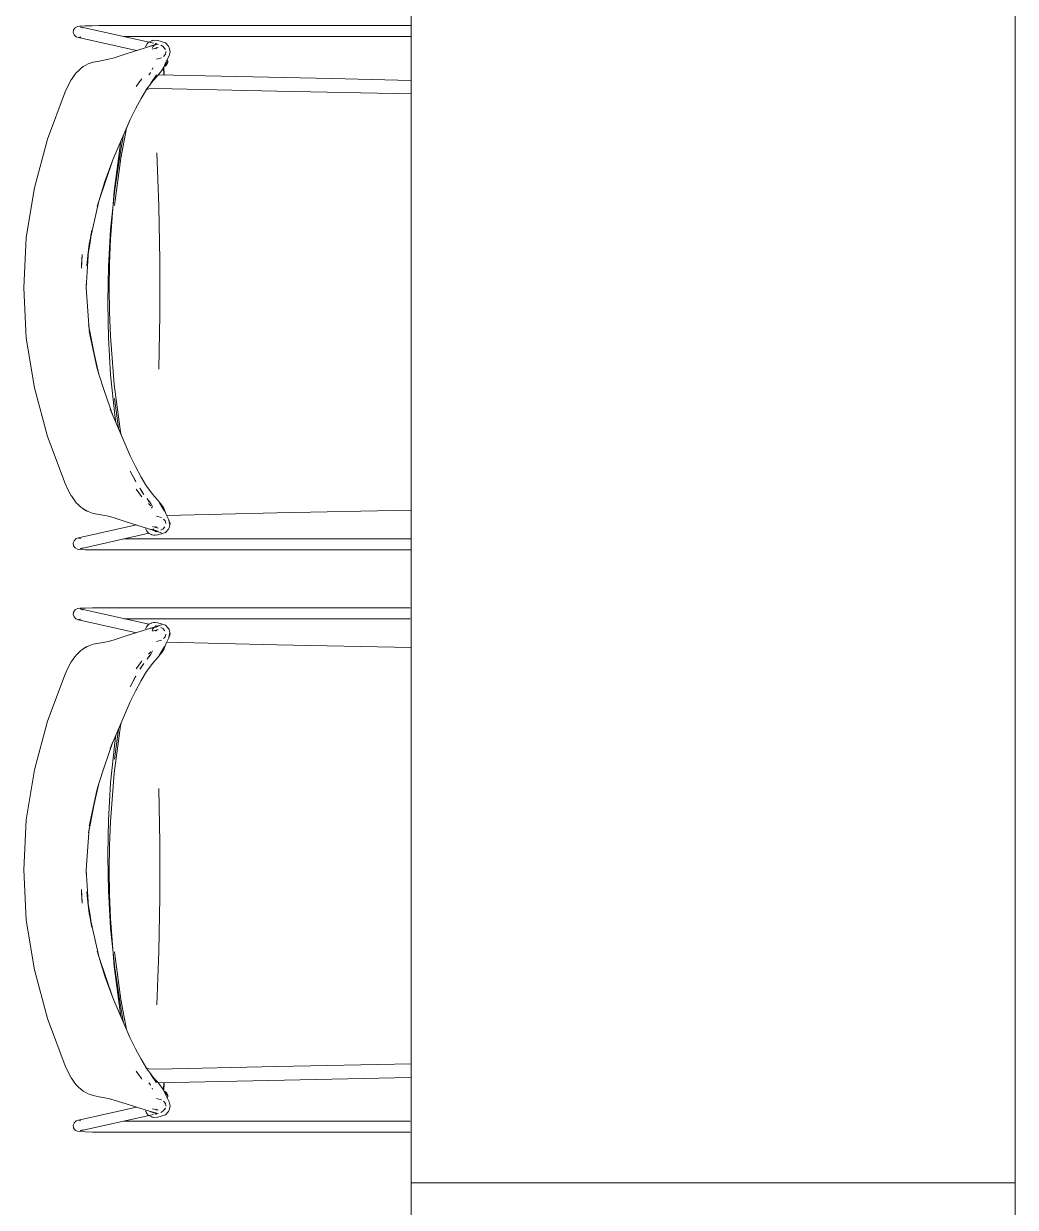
# Model space of a CAD drawing. Header units: millimetres. Extents: x 79795 to 317870, y -36033 to 97293.
# Drawn here: x 193239 to 194224, y 31683 to 32859 of the extents above; entities that cross this region are included whole.
import ezdxf

# ---------------------------------------------------------------- set-up
doc = ezdxf.new("R2010")
doc.units = ezdxf.units.MM
doc.header["$MEASUREMENT"] = 0
doc.layers.add('G-IMPT', color=8, linetype='CONTINUOUS', lineweight=9)
doc.layers.add('I-FURN', color=8, linetype='CONTINUOUS', lineweight=9)

msp = doc.modelspace()

# ---------------------------------------------------------------- linework, layer by layer
at = {"layer": 'G-IMPT'}
for p, q in [((193290.4, 32854.9), (193288.9, 32852.8)), ((193292.8, 32856.1), (193290.4, 32854.9)), ((193295.2, 32856.5), (193292.8, 32856.1)), ((193300.4, 32856.7), (193295.2, 32856.5)), ((193368.4, 32839.4), (193295.5, 32855.9)), ((193295.5, 32855.9), (193297.6, 32854.8)), ((193297.4, 32855.1), (193297.6, 32854.8)), ((193307.6, 32856.9), (193300.4, 32856.7)), ((193307.6, 32856.9), (193313.9, 32857)), ((193624.4, 32857), (193313.9, 32857)), ((193288.6, 32850.1), (193288.9, 32852.8)), ((193288.6, 32850.1), (193289.3, 32848)), ((193289.6, 32847.7), (193289.3, 32848)), ((193289.6, 32847.7), (193291.4, 32845.8)), ((193291.4, 32845.8), (193291.1, 32846.1)), ((193293.9, 32845), (193291.4, 32845.8)), ((193296.2, 32845.7), (193293.7, 32845.3)), ((193296, 32845.6), (193293.7, 32845.3)), ((193293.9, 32845), (193351.5, 32832.2)), ((193624.4, 32846.1), (193339, 32846.1)), ((193366.6, 32842), (193363.7, 32840.6)), ((193366.9, 32842.1), (193366.6, 32842)), ((193366.9, 32842.1), (193368.6, 32842.4)), ((193372.6, 32842.1), (193368.6, 32842.4)), ((193372.6, 32842.1), (193375.8, 32841.1)), ((193353.6, 32832.9), (193341.2, 32829)), ((193365.4, 32836.7), (193353.6, 32832.9)), ((193360.4, 32836), (193361.6, 32838.5)), ((193360.4, 32835.9), (193361.6, 32838.5)), ((193361.5, 32838.3), (193360.4, 32835.9)), ((193360.4, 32836), (193360.4, 32835.9)), ((193361.5, 32838.3), (193361.6, 32838.5)), ((193363.4, 32840.4), (193361.6, 32838.5)), ((193363.4, 32840.4), (193363.7, 32840.6)), ((193372.9, 32838.5), (193364.7, 32836.5)), ((193370.6, 32838.3), (193364.7, 32836.5)), ((193365.4, 32836.7), (193372.9, 32838.5)), ((193367, 32834.5), (193367.7, 32835.9)), ((193372.8, 32835.3), (193367.3, 32833.7)), ((193369.4, 32837.8), (193368, 32836.3)), ((193368.3, 32837.6), (193371.5, 32839.1)), ((193368.3, 32837.6), (193370.6, 32838.3)), ((193369.4, 32837.8), (193371.5, 32839.1)), ((193371.9, 32838.7), (193369.9, 32839.1)), ((193370.5, 32834), (193371.5, 32835.1)), ((193370.5, 32834), (193371.1, 32834.8)), ((193372.8, 32835.3), (193370.7, 32834.4)), ((193371.5, 32835.1), (193370.7, 32834.4)), ((193375.4, 32837.5), (193377.1, 32836.7)), ((193380.1, 32839.8), (193375.8, 32841.1)), ((193375.9, 32837.1), (193377.1, 32836.7)), ((193379.9, 32833.7), (193377.7, 32836.4)), ((193378.9, 32834.8), (193380.1, 32833.2)), ((193378.9, 32834.8), (193379.3, 32834.2)), ((193380.1, 32833.2), (193379.3, 32834.2)), ((193380.1, 32839.8), (193383.2, 32836.5)), ((193380.1, 32828.7), (193380.5, 32830.6)), ((193380.6, 32831.2), (193380.5, 32830.6)), ((193383.2, 32836.5), (193383.7, 32835.2)), ((193383.7, 32835.2), (193384.8, 32831)), ((193384, 32826.9), (193384.8, 32831)), ((193303.4, 32818.9), (193301.1, 32817.7)), ((193303.4, 32818.9), (193308.3, 32820.7)), ((193314.3, 32821.8), (193308.3, 32820.7)), ((193314.3, 32821.8), (193323.6, 32823.5)), ((193323.6, 32823.5), (193329.2, 32825.1)), ((193341.2, 32829), (193329.2, 32825.1)), ((193376.2, 32824.9), (193371.4, 32823.6)), ((193379.8, 32828.1), (193378.1, 32826.3)), ((193378.4, 32815.6), (193380.6, 32820.5)), ((193384, 32826.9), (193379.6, 32818.5)), ((193380.6, 32820.5), (193379.6, 32818.5)), ((193379.8, 32828.1), (193380.1, 32828.7)), ((193286.8, 32803.4), (193290.2, 32808.3)), ((193290.2, 32808.3), (193291.9, 32810.4)), ((193293.7, 32812.2), (193291.9, 32810.4)), ((193296.2, 32814.4), (193293.7, 32812.2)), ((193298.1, 32816), (193296.2, 32814.4)), ((193298.1, 32816), (193298.5, 32816.2)), ((193298.5, 32816.2), (193301.1, 32817.7)), ((193363.8, 32808.1), (193364.2, 32808.7)), ((193365.3, 32810.3), (193364.2, 32808.7)), ((193371.3, 32807.9), (193365.7, 32799.7)), ((193371.3, 32807.9), (193366.2, 32800.2)), ((193367, 32813.5), (193367.5, 32814.9)), ((193369.2, 32803.9), (193372.1, 32807.1)), ((193376.4, 32812.5), (193372.1, 32807.1)), ((193372.5, 32808.1), (193545.4, 32804.3)), ((193378.4, 32815.6), (193376.4, 32812.5)), ((193378.2, 32815.3), (193378.5, 32808)), ((193378.2, 32815.3), (193378.5, 32808)), ((193378.9, 32808.2), (193378.6, 32816)), ((193280.6, 32791.1), (193283.4, 32797.5)), ((193283.4, 32797.5), (193286.6, 32803.1)), ((193286.8, 32803.4), (193286.6, 32803.1)), ((193356.5, 32803.8), (193351.2, 32796.4)), ((193356.8, 32804.2), (193356.5, 32803.8)), ((193366.2, 32800.2), (193360.7, 32792.8)), ((193369.2, 32803.9), (193365.7, 32799.7)), ((193624.4, 32802.6), (193545.4, 32804.3)), ((193263, 32744.3), (193280.6, 32791.1)), ((193350.4, 32774.2), (193355.9, 32784.6)), ((193355.9, 32784.6), (193361.3, 32793.6)), ((193360.7, 32793.3), (193363.6, 32794)), ((193360.7, 32792.8), (193361.3, 32793.6)), ((193363.6, 32794), (193371.9, 32794.5)), ((193371.9, 32794.5), (193490.8, 32791.8)), ((193624.4, 32789.1), (193490.8, 32791.8)), ((193350.4, 32774.2), (193345.2, 32763.6)), ((193327.9, 32723.6), (193345.1, 32763.6)), ((193341, 32754.2), (193345.1, 32763.6)), ((193341, 32754.2), (193345.2, 32763.6)), ((193335.7, 32733.4), (193338.6, 32748.6)), ((193335.8, 32725.2), (193341.5, 32755.1)), ((193341.5, 32755.1), (193335.9, 32725.4)), ((193250, 32695.8), (193263, 32744.3)), ((193329.2, 32692.5), (193335.6, 32739.8)), ((193335.6, 32739.8), (193336.2, 32743)), ((193330.1, 32729.4), (193327.9, 32723.6)), ((193330.1, 32729.4), (193327.9, 32723.6)), ((193329.4, 32678.1), (193335.9, 32725.4)), ((193335.8, 32725.2), (193329.4, 32678.1)), ((193335.7, 32733.4), (193329.8, 32694.3)), ((193371.5, 32730.7), (193373.6, 32677.5)), ((193327.9, 32723.6), (193313.8, 32682.4)), ((193327.9, 32723.6), (193319.9, 32702.1)), ((193327.9, 32723.6), (193319.9, 32702.1)), ((193313.8, 32682.4), (193319.9, 32702.1)), ((193319.9, 32702.1), (193313.9, 32682.4)), ((193250, 32695.8), (193241.9, 32646.5)), ((193325.4, 32644.7), (193329.2, 32692.5)), ((193329.8, 32694.3), (193325.7, 32654.5)), ((193304.5, 32639.9), (193313.8, 32682.4)), ((193313.8, 32682.4), (193312.4, 32677.2)), ((193312.4, 32677.2), (193313.9, 32682.4)), ((193374.6, 32623.6), (193373.6, 32677.5)), ((193307, 32653.7), (193304.9, 32639.6)), ((193307, 32653.7), (193305.7, 32646.6)), ((193325.7, 32654.5), (193323.6, 32617.5)), ((193239.3, 32596.5), (193241.9, 32646.5)), ((193325.4, 32644.7), (193324.4, 32620.6)), ((193301.5, 32596.5), (193303.8, 32633.5)), ((193304.5, 32639.9), (193302.1, 32618.3)), ((193304.5, 32639.9), (193303.2, 32628.6)), ((193304.9, 32639.6), (193303.2, 32628.6)), ((193303.8, 32633.5), (193303.2, 32628.6)), ((193297.3, 32629.6), (193296.6, 32616)), ((193296.7, 32619.4), (193297.3, 32629.6)), ((193302.1, 32618.3), (193303.2, 32628.6)), ((193324.4, 32620.6), (193324.1, 32596.5)), ((193374.6, 32623.6), (193374.6, 32569.5)), ((193323.6, 32617.5), (193323.2, 32601.2)), ((193239.3, 32596.5), (193241.9, 32546.6)), ((193301.5, 32596.5), (193301.6, 32604)), ((193301.5, 32596.5), (193301.6, 32604)), ((193303.9, 32559.6), (193301.5, 32596.5)), ((193323.2, 32601.2), (193322.8, 32582.3)), ((193324.1, 32596.5), (193324.4, 32572.5)), ((193323.2, 32563.5), (193322.8, 32582.3)), ((193325.4, 32548.4), (193324.4, 32572.5)), ((193303.8, 32559.6), (193304.9, 32553.2)), ((193303.8, 32559.6), (193304.2, 32556.3)), ((193303.9, 32559.6), (193304.4, 32554.2)), ((193323.2, 32563.5), (193323.6, 32547.2)), ((193373.6, 32515.6), (193374.6, 32569.5)), ((193313.8, 32510.7), (193304.5, 32553.2)), ((193311.9, 32517.7), (193304.5, 32553.2)), ((193304.9, 32553.2), (193311.9, 32517.7)), ((193329.2, 32500.6), (193325.4, 32548.4)), ((193250, 32497.2), (193241.9, 32546.6)), ((193325.7, 32510.1), (193323.6, 32547.2)), ((193313.8, 32510.7), (193311.9, 32517.7)), ((193311.9, 32517.7), (193314.1, 32510.7)), ((193319.3, 32494.5), (193314.1, 32510.7)), ((193325.7, 32510.1), (193329.8, 32470.4)), ((193263, 32448.8), (193250, 32497.2)), ((193319.3, 32494.5), (193327.9, 32469.5)), ((193329.2, 32500.6), (193335.6, 32453.3)), ((193333.4, 32456.9), (193329.4, 32486.5)), ((193333.4, 32456.9), (193329.4, 32486.5)), ((193327.9, 32469.5), (193325.3, 32475.9)), ((193345.2, 32429.5), (193325.3, 32475.9)), ((193330.9, 32462.7), (193329.8, 32470.4)), ((193263, 32448.8), (193280.5, 32402.1)), ((193335.6, 32453.3), (193336.1, 32450.7)), ((193345.2, 32429.5), (193350.4, 32418.9)), ((193350.4, 32418.9), (193355.9, 32408.5)), ((193350.7, 32404.1), (193345.2, 32414.5)), ((193345.2, 32414.5), (193350.2, 32405.1)), ((193361.3, 32399.5), (193355.9, 32408.5)), ((193280.5, 32402.1), (193283.4, 32395.6)), ((193286.6, 32390), (193283.4, 32395.6)), ((193350.7, 32404.1), (193350.2, 32405.1)), ((193351.2, 32396.6), (193356.5, 32389.3)), ((193358.7, 32391.3), (193354.7, 32397.3)), ((193354.7, 32397.3), (193356, 32395.3)), ((193358.7, 32391.3), (193356, 32395.3)), ((193366.2, 32392.9), (193360.7, 32400.3)), ((193361.3, 32399.5), (193360.7, 32400.3)), ((193286.6, 32390), (193286.8, 32389.7)), ((193290.2, 32384.8), (193286.8, 32389.7)), ((193290.2, 32384.8), (193291.9, 32382.7)), ((193356.8, 32388.8), (193356.5, 32389.3)), ((193362.3, 32386.5), (193361.9, 32387.1)), ((193364, 32384), (193361.9, 32387.1)), ((193362.3, 32386.5), (193364, 32384)), ((193365.6, 32382.2), (193363.8, 32384.9)), ((193364.2, 32384.4), (193363.8, 32384.9)), ((193365.6, 32382.2), (193364.2, 32384.4)), ((193366.2, 32392.9), (193369.2, 32389.2)), ((193372.1, 32386), (193369.2, 32389.2)), ((193376.4, 32380.5), (193372.1, 32386)), ((193293.7, 32380.9), (193291.9, 32382.7)), ((193293.7, 32380.9), (193294.3, 32380.4)), ((193296.2, 32378.6), (193294.3, 32380.4)), ((193298.1, 32377.1), (193296.2, 32378.6)), ((193302.4, 32374.7), (193298.1, 32377.1)), ((193298.1, 32377.1), (193298.5, 32376.9)), ((193298.1, 32377.1), (193303.4, 32374.2)), ((193298.5, 32376.9), (193301.1, 32375.4)), ((193301.1, 32375.4), (193303.4, 32374.2)), ((193302.4, 32374.7), (193303.4, 32374.2)), ((193308.3, 32372.4), (193303.4, 32374.2)), ((193314.4, 32371.2), (193308.3, 32372.4)), ((193365.5, 32379.9), (193363.3, 32382.3)), ((193365.6, 32382.2), (193365.3, 32382.8)), ((193367.2, 32379), (193365.3, 32382.8)), ((193365.6, 32382.2), (193367.2, 32379)), ((193366.3, 32378.7), (193367.1, 32377.5)), ((193376.6, 32379.3), (193374.3, 32382.9)), ((193374.3, 32382.9), (193379.1, 32374.6)), ((193378.4, 32377.5), (193376.4, 32380.5)), ((193376.6, 32379.3), (193379.1, 32374.6)), ((193378.4, 32377.5), (193380.9, 32371.4)), ((193383.9, 32365.4), (193380.9, 32371.4)), ((193381.4, 32370.4), (193490.8, 32372.9)), ((193490.8, 32372.9), (193624.4, 32375.6)), ((193351.3, 32360.9), (193293.9, 32348.1)), ((193323.6, 32369.6), (193314.4, 32371.2)), ((193323.6, 32369.6), (193329.2, 32367.9)), ((193329.2, 32367.9), (193341.2, 32364.1)), ((193341.2, 32364.1), (193362.3, 32357.3)), ((193376.2, 32368.2), (193371.4, 32369.5)), ((193379.8, 32365), (193378.3, 32366.6)), ((193379.8, 32365), (193380.3, 32364)), ((193380.4, 32362.5), (193380.3, 32364)), ((193384.8, 32362.1), (193383.6, 32365.8)), ((193384.4, 32360.7), (193383.6, 32365.8)), ((193384.8, 32362.1), (193383.7, 32357.9)), ((193384.4, 32360.7), (193383.9, 32365.4)), ((193293.9, 32348.1), (193291.4, 32347.3)), ((193296.2, 32347.4), (193293.7, 32347.8)), ((193296, 32347.5), (193293.7, 32347.8)), ((193295.5, 32337.2), (193363.7, 32352.6)), ((193360.4, 32357), (193360.4, 32357.2)), ((193360.4, 32357), (193361.5, 32354.8)), ((193361.5, 32354.8), (193361.6, 32354.6)), ((193363.7, 32352.5), (193361.6, 32354.6)), ((193361.9, 32354.3), (193363.4, 32352.7)), ((193361.9, 32354.3), (193363.7, 32352.5)), ((193370.6, 32354.8), (193362.3, 32357.3)), ((193366.9, 32351), (193363.4, 32352.7)), ((193363.4, 32352.7), (193366.6, 32351.1)), ((193363.4, 32352.7), (193363.7, 32352.5)), ((193366.9, 32351), (193363.7, 32352.5)), ((193372.9, 32354.6), (193364.8, 32356.7)), ((193364.8, 32356.7), (193366, 32356.3)), ((193372.9, 32354.6), (193366, 32356.3)), ((193366.9, 32351), (193366.6, 32351.1)), ((193366.9, 32351), (193368.6, 32350.7)), ((193372.8, 32357.8), (193367.3, 32359.3)), ((193369.4, 32355.3), (193367.7, 32357.1)), ((193371.5, 32354), (193368.3, 32355.5)), ((193376.2, 32353.2), (193368.3, 32355.5)), ((193369.8, 32350.8), (193368.6, 32350.7)), ((193371.5, 32354), (193369.4, 32355.3)), ((193372.6, 32351), (193369.8, 32350.8)), ((193369.9, 32354), (193371.8, 32354.4)), ((193371.5, 32358), (193370.1, 32359.5)), ((193370.1, 32359.5), (193371, 32358.4)), ((193371.5, 32358), (193370.4, 32359)), ((193372.8, 32357.8), (193370.4, 32359)), ((193376.2, 32353.2), (193370.6, 32354.8)), ((193375.8, 32352), (193372.6, 32351)), ((193377.1, 32356.4), (193375.5, 32355.6)), ((193375.8, 32352), (193380.1, 32353.3)), ((193375.9, 32355.9), (193377.1, 32356.4)), ((193379.6, 32358.9), (193377.6, 32356.7)), ((193383.2, 32356.6), (193380.1, 32353.3)), ((193383.7, 32357.9), (193383.2, 32356.6)), ((193289.3, 32345.1), (193288.6, 32343)), ((193288.9, 32340.3), (193288.6, 32343)), ((193290.4, 32338.2), (193288.9, 32340.3)), ((193289.3, 32345.1), (193291.1, 32347)), ((193292.8, 32337), (193290.4, 32338.2)), ((193291.4, 32347.3), (193291.1, 32347)), ((193292.8, 32337), (193295.2, 32336.6)), ((193295.2, 32336.6), (193300.4, 32336.3)), ((193295.5, 32337.2), (193297.6, 32338.2)), ((193297.6, 32338.2), (193297.4, 32338)), ((193300.4, 32336.3), (193307.6, 32336.2)), ((193313.9, 32336.1), (193307.6, 32336.2)), ((193624.4, 32336.1), (193313.9, 32336.1)), ((193339, 32347), (193624.4, 32347)), ((193292.8, 32277.8), (193290.4, 32276.6)), ((193292.8, 32277.8), (193295.2, 32278.1)), ((193295.2, 32278.1), (193300.4, 32278.4)), ((193295.5, 32277.5), (193363.7, 32262.2)), ((193295.5, 32277.5), (193297.6, 32276.5)), ((193300.4, 32278.4), (193307.6, 32278.6)), ((193313.9, 32278.6), (193307.6, 32278.6)), ((193623.3, 32278.6), (193313.9, 32278.6)), ((193288.9, 32274.4), (193288.6, 32271.8)), ((193289.3, 32269.6), (193288.6, 32271.8)), ((193290.4, 32276.6), (193288.9, 32274.4)), ((193289.3, 32269.6), (193291.1, 32267.8)), ((193291.4, 32267.5), (193291.1, 32267.8)), ((193293.9, 32266.7), (193291.4, 32267.5)), ((193296.2, 32267.4), (193293.7, 32266.9)), ((193296, 32267.3), (193293.7, 32266.9)), ((193351.3, 32253.8), (193293.9, 32266.7)), ((193297.6, 32276.5), (193297.4, 32276.7)), ((193339, 32267.7), (193623.3, 32267.7)), ((193341.2, 32250.7), (193362.3, 32257.4)), ((193360.4, 32257.7), (193361.5, 32260)), ((193360.4, 32257.7), (193360.4, 32257.6)), ((193361.5, 32260), (193361.6, 32260.2)), ((193363.7, 32262.2), (193361.6, 32260.2)), ((193361.9, 32260.4), (193363.7, 32262.2)), ((193361.9, 32260.4), (193363.4, 32262.1)), ((193370.6, 32260), (193362.3, 32257.4)), ((193366.9, 32263.7), (193363.4, 32262.1)), ((193363.4, 32262.1), (193366.6, 32263.7)), ((193363.4, 32262.1), (193363.7, 32262.2)), ((193366.9, 32263.7), (193363.7, 32262.2)), ((193372.9, 32260.1), (193364.8, 32258.1)), ((193364.8, 32258.1), (193366, 32258.4)), ((193372.9, 32260.1), (193366, 32258.4)), ((193366.9, 32263.7), (193366.6, 32263.7)), ((193366.8, 32255.8), (193367.7, 32257.6)), ((193366.9, 32263.7), (193368.6, 32264)), ((193372.8, 32257), (193367.3, 32255.4)), ((193369.4, 32259.4), (193367.7, 32257.6)), ((193376.2, 32261.6), (193368.3, 32259.2)), ((193371.5, 32260.8), (193368.3, 32259.2)), ((193369.8, 32263.9), (193368.6, 32264)), ((193371.5, 32260.8), (193369.4, 32259.4)), ((193372.6, 32263.8), (193369.8, 32263.9)), ((193369.9, 32260.8), (193371.8, 32260.3)), ((193371.5, 32256.7), (193370.1, 32255.3)), ((193370.1, 32255.3), (193371, 32256.4)), ((193372.8, 32257), (193370.4, 32255.8)), ((193371.5, 32256.7), (193370.4, 32255.8)), ((193376.2, 32261.6), (193370.6, 32260)), ((193375.8, 32262.8), (193372.6, 32263.8)), ((193377.1, 32258.4), (193375.5, 32259.1)), ((193375.8, 32262.8), (193380.1, 32261.4)), ((193375.9, 32258.8), (193377.1, 32258.4)), ((193379.6, 32255.8), (193377.6, 32258.1)), ((193383.2, 32258.2), (193380.1, 32261.4)), ((193383.7, 32256.9), (193383.2, 32258.2)), ((193384.4, 32254), (193383.6, 32249)), ((193384.8, 32252.6), (193383.7, 32256.9)), ((193384.4, 32254), (193383.9, 32249.4)), ((193308.3, 32242.4), (193303.4, 32240.6)), ((193314.4, 32243.5), (193308.3, 32242.4)), ((193323.6, 32245.1), (193314.4, 32243.5)), ((193323.6, 32245.1), (193329.2, 32246.8)), ((193329.2, 32246.8), (193341.2, 32250.7)), ((193376.2, 32246.6), (193371.4, 32245.2)), ((193379.8, 32249.8), (193378.3, 32248.1)), ((193378.4, 32237.3), (193380.9, 32243.4)), ((193379.8, 32249.8), (193380.3, 32250.7)), ((193380.4, 32252.3), (193380.3, 32250.7)), ((193383.9, 32249.4), (193380.9, 32243.4)), ((193381.4, 32244.4), (193490.8, 32241.9)), ((193384.8, 32252.6), (193383.6, 32249)), ((193290.2, 32230), (193291.9, 32232)), ((193293.7, 32233.9), (193291.9, 32232)), ((193293.7, 32233.9), (193294.3, 32234.4)), ((193296.2, 32236.1), (193294.3, 32234.4)), ((193298.1, 32237.6), (193296.2, 32236.1)), ((193298.1, 32237.6), (193303.4, 32240.6)), ((193302.4, 32240.1), (193298.1, 32237.6)), ((193298.1, 32237.6), (193298.5, 32237.9)), ((193298.5, 32237.9), (193301.1, 32239.4)), ((193301.1, 32239.4), (193303.4, 32240.6)), ((193302.4, 32240.1), (193303.4, 32240.6)), ((193364, 32230.7), (193361.9, 32227.6)), ((193362.3, 32228.2), (193364, 32230.7)), ((193365.5, 32234.9), (193363.3, 32232.5)), ((193365.6, 32232.6), (193363.8, 32229.8)), ((193364.2, 32230.4), (193363.8, 32229.8)), ((193365.6, 32232.6), (193364.2, 32230.4)), ((193367.2, 32235.8), (193365.3, 32232)), ((193365.6, 32232.6), (193365.3, 32232)), ((193365.6, 32232.6), (193367.2, 32235.8)), ((193376.4, 32234.2), (193372.1, 32228.8)), ((193374.3, 32231.8), (193379.1, 32240.1)), ((193376.6, 32235.5), (193374.3, 32231.8)), ((193378.4, 32237.3), (193376.4, 32234.2)), ((193376.6, 32235.5), (193379.1, 32240.1)), ((193490.8, 32241.9), (193624.4, 32239.2)), ((193280.5, 32212.7), (193283.4, 32219.2)), ((193286.6, 32224.8), (193283.4, 32219.2)), ((193286.6, 32224.8), (193286.8, 32225.1)), ((193290.2, 32230), (193286.8, 32225.1)), ((193351.2, 32218.1), (193356.5, 32225.4)), ((193358.7, 32223.4), (193354.7, 32217.5)), ((193354.7, 32217.5), (193356, 32219.4)), ((193358.7, 32223.4), (193356, 32219.4)), ((193356.8, 32225.9), (193356.5, 32225.4)), ((193366.2, 32221.8), (193360.7, 32214.5)), ((193362.3, 32228.2), (193361.9, 32227.6)), ((193366.2, 32221.8), (193369.2, 32225.6)), ((193372.1, 32228.8), (193369.2, 32225.6)), ((193263, 32165.9), (193280.5, 32212.7)), ((193350.7, 32210.6), (193345.2, 32200.2)), ((193345.2, 32200.2), (193350.2, 32209.7)), ((193350.7, 32210.6), (193350.2, 32209.7)), ((193361.3, 32215.2), (193355.9, 32206.3)), ((193361.3, 32215.2), (193360.7, 32214.5)), ((193345.2, 32185.2), (193350.4, 32195.8)), ((193350.4, 32195.8), (193355.9, 32206.3)), ((193345.2, 32185.2), (193325.3, 32138.8)), ((193263, 32165.9), (193250, 32117.5)), ((193329.2, 32114.2), (193335.6, 32161.4)), ((193335.6, 32161.4), (193336.1, 32164.1)), ((193333.4, 32157.9), (193329.4, 32128.2)), ((193333.4, 32157.8), (193329.4, 32128.2)), ((193330.9, 32152), (193329.8, 32144.4)), ((193319.3, 32120.2), (193327.9, 32145.3)), ((193327.9, 32145.3), (193325.3, 32138.8)), ((193325.7, 32104.6), (193329.8, 32144.4)), ((193250, 32117.5), (193241.9, 32068.1)), ((193319.3, 32120.2), (193314.1, 32104)), ((193329.2, 32114.2), (193325.4, 32066.3)), ((193313.8, 32104.1), (193304.5, 32061.6)), ((193313.8, 32104.1), (193311.9, 32097)), ((193311.9, 32097), (193314.1, 32104)), ((193325.7, 32104.6), (193323.6, 32067.6)), ((193311.9, 32097), (193304.5, 32061.6)), ((193304.9, 32061.5), (193311.9, 32097)), ((193373.6, 32099.2), (193374.6, 32045.2)), ((193239.3, 32018.2), (193241.9, 32068.1)), ((193323.2, 32051.3), (193323.6, 32067.6)), ((193325.4, 32066.3), (193324.4, 32042.3)), ((193303.9, 32055.2), (193301.5, 32018.2)), ((193303.8, 32055.2), (193304.9, 32061.5)), ((193303.8, 32055.2), (193304.2, 32058.7)), ((193303.9, 32055.2), (193304.3, 32059.3)), ((193323.2, 32051.3), (193322.8, 32032.4)), ((193324.1, 32018.2), (193324.4, 32042.3)), ((193374.6, 31991.2), (193374.6, 32045.2)), ((193323.2, 32013.6), (193322.8, 32032.4)), ((193239.3, 32018.2), (193241.9, 31968.3)), ((193301.5, 32018.2), (193303.8, 31981.3)), ((193301.5, 32018.2), (193301.6, 32010.8)), ((193301.5, 32018.2), (193301.6, 32010.8)), ((193323.6, 31997.3), (193323.2, 32013.6)), ((193324.4, 31994.1), (193324.1, 32018.2)), ((193297.3, 31985.1), (193296.6, 31998.7)), ((193296.7, 31995.3), (193297.3, 31985.1)), ((193304.5, 31974.8), (193302.1, 31996.5)), ((193302.1, 31996.5), (193303.2, 31986.2)), ((193325.7, 31960.2), (193323.6, 31997.3)), ((193303.8, 31981.3), (193303.2, 31986.2)), ((193304.5, 31974.8), (193303.2, 31986.2)), ((193304.9, 31975.1), (193303.2, 31986.2)), ((193325.4, 31970.1), (193324.4, 31994.1)), ((193374.6, 31991.2), (193373.6, 31937.3)), ((193304.5, 31974.8), (193313.8, 31932.3)), ((193307, 31961), (193304.9, 31975.1)), ((193250, 31918.9), (193241.9, 31968.3)), ((193307, 31961), (193305.7, 31968.2)), ((193325.4, 31970.1), (193329.2, 31922.3)), ((193329.8, 31920.5), (193325.7, 31960.2)), ((193313.8, 31932.3), (193312.4, 31937.5)), ((193312.4, 31937.5), (193313.9, 31932.3)), ((193335.8, 31889.5), (193329.4, 31936.7)), ((193329.4, 31936.7), (193335.9, 31889.4)), ((193371.5, 31884.1), (193373.6, 31937.3)), ((193327.9, 31891.2), (193313.8, 31932.3)), ((193313.8, 31932.3), (193319.9, 31912.6)), ((193319.9, 31912.6), (193313.9, 31932.3)), ((193250, 31918.9), (193263, 31870.5)), ((193329.2, 31922.3), (193335.6, 31875)), ((193335.7, 31881.3), (193329.8, 31920.5)), ((193327.9, 31891.2), (193319.9, 31912.6)), ((193327.9, 31891.1), (193319.9, 31912.6)), ((193330.1, 31885.4), (193327.9, 31891.2)), ((193327.9, 31891.2), (193345.1, 31851.2)), ((193330.1, 31885.4), (193327.9, 31891.1)), ((193335.8, 31889.5), (193341.5, 31859.6)), ((193341.5, 31859.6), (193335.9, 31889.4)), ((193335.7, 31881.3), (193338.6, 31866.2)), ((193263, 31870.5), (193280.6, 31823.6)), ((193335.6, 31875), (193336.2, 31871.8)), ((193341, 31860.5), (193345.1, 31851.2)), ((193341, 31860.5), (193345.2, 31851.2)), ((193350.4, 31840.6), (193345.2, 31851.2)), ((193350.4, 31840.6), (193355.9, 31830.1)), ((193280.6, 31823.6), (193283.4, 31817.2)), ((193355.9, 31830.1), (193361.3, 31821.2)), ((193366.2, 31814.6), (193360.7, 31821.9)), ((193360.7, 31821.9), (193361.3, 31821.2)), ((193360.7, 31821.4), (193363.6, 31820.7)), ((193363.6, 31820.7), (193371.9, 31820.3)), ((193371.9, 31820.3), (193490.8, 31823)), ((193624.4, 31825.7), (193490.8, 31823)), ((193283.4, 31817.2), (193286.6, 31811.6)), ((193286.8, 31811.3), (193286.6, 31811.6)), ((193286.8, 31811.3), (193290.2, 31806.5)), ((193356.5, 31811), (193351.2, 31818.3)), ((193356.8, 31810.5), (193356.5, 31811)), ((193371.3, 31806.8), (193365.7, 31815.1)), ((193369.2, 31810.8), (193365.7, 31815.1)), ((193371.3, 31806.8), (193366.2, 31814.6)), ((193369.2, 31810.8), (193372.1, 31807.6)), ((193376.4, 31802.2), (193372.1, 31807.6)), ((193372.5, 31806.6), (193545.4, 31810.5)), ((193623.3, 31812.1), (193545.4, 31810.5)), ((193290.2, 31806.5), (193291.9, 31804.4)), ((193293.7, 31802.5), (193291.9, 31804.4)), ((193296.2, 31800.3), (193293.7, 31802.5)), ((193298.1, 31798.8), (193296.2, 31800.3)), ((193298.1, 31798.8), (193298.5, 31798.5)), ((193298.5, 31798.5), (193301.1, 31797)), ((193303.4, 31795.8), (193301.1, 31797)), ((193303.4, 31795.8), (193308.3, 31794)), ((193363.8, 31806.6), (193364.2, 31806)), ((193365.3, 31804.4), (193364.2, 31806)), ((193367, 31801.3), (193367.3, 31800.4)), ((193378.4, 31799.1), (193376.4, 31802.2)), ((193378.2, 31800.4), (193378.5, 31806.8)), ((193378.2, 31800.4), (193378.5, 31806.8)), ((193378.4, 31799.1), (193380.6, 31794.3)), ((193378.9, 31806.8), (193378.6, 31798.7)), ((193384, 31787.8), (193379.6, 31796.3)), ((193380.6, 31794.3), (193379.6, 31796.3)), ((193314.3, 31792.9), (193308.3, 31794)), ((193314.3, 31792.9), (193323.6, 31791.3)), ((193323.6, 31791.3), (193329.2, 31789.6)), ((193341.2, 31785.8), (193329.2, 31789.6)), ((193353.6, 31781.9), (193341.2, 31785.8)), ((193376.2, 31789.9), (193371.4, 31791.2)), ((193379.8, 31786.6), (193378.1, 31788.5)), ((193379.8, 31786.6), (193380.1, 31786.1)), ((193380.1, 31786.1), (193380.5, 31784.1)), ((193380.6, 31783.5), (193380.5, 31784.1)), ((193383.7, 31779.6), (193384.8, 31783.8)), ((193384, 31787.8), (193384.8, 31783.8)), ((193293.9, 31769.7), (193351.5, 31782.6)), ((193368.4, 31775.3), (193295.5, 31758.9)), ((193365.4, 31778.1), (193353.6, 31781.9)), ((193360.4, 31778.7), (193360.4, 31778.8)), ((193361.5, 31776.5), (193360.4, 31778.8)), ((193360.4, 31778.8), (193361.6, 31776.3)), ((193360.4, 31778.7), (193361.6, 31776.3)), ((193361.5, 31776.5), (193361.6, 31776.3)), ((193363.4, 31774.4), (193361.6, 31776.3)), ((193363.4, 31774.4), (193363.7, 31774.2)), ((193366.6, 31772.8), (193363.7, 31774.2)), ((193370.6, 31776.4), (193364.7, 31778.3)), ((193372.9, 31776.3), (193364.7, 31778.3)), ((193365.4, 31778.1), (193372.9, 31776.3)), ((193366.9, 31772.7), (193366.6, 31772.8)), ((193366.9, 31772.7), (193368.6, 31772.4)), ((193372.8, 31779.4), (193367.3, 31781)), ((193368.3, 31777.2), (193370.6, 31776.4)), ((193368.3, 31777.2), (193371.5, 31775.7)), ((193372.6, 31772.6), (193368.6, 31772.4)), ((193369.4, 31777), (193371.5, 31775.7)), ((193371.9, 31776.1), (193369.9, 31775.6)), ((193370.5, 31780.7), (193371.5, 31779.7)), ((193370.5, 31780.7), (193371.1, 31780)), ((193372.8, 31779.4), (193370.7, 31780.4)), ((193371.5, 31779.7), (193370.7, 31780.4)), ((193372.6, 31772.6), (193375.8, 31773.6)), ((193375.4, 31777.3), (193377.1, 31778.1)), ((193380.1, 31775), (193375.8, 31773.6)), ((193375.9, 31777.6), (193377.1, 31778.1)), ((193379.9, 31781), (193377.7, 31778.4)), ((193378.9, 31780), (193380.1, 31781.6)), ((193378.9, 31780), (193379.3, 31780.5)), ((193380.1, 31781.6), (193379.3, 31780.5)), ((193380.1, 31775), (193383.2, 31778.2)), ((193383.2, 31778.2), (193383.7, 31779.6)), ((193288.6, 31764.6), (193289.3, 31766.8)), ((193288.6, 31764.6), (193288.9, 31762)), ((193290.4, 31759.8), (193288.9, 31762)), ((193289.6, 31767.1), (193289.3, 31766.8)), ((193289.6, 31767.1), (193291.4, 31768.9)), ((193292.8, 31758.6), (193290.4, 31759.8)), ((193291.4, 31768.9), (193291.1, 31768.6)), ((193293.9, 31769.7), (193291.4, 31768.9)), ((193296.2, 31769), (193293.7, 31769.5)), ((193296, 31769.1), (193293.7, 31769.5)), ((193295.5, 31758.9), (193297.6, 31759.9)), ((193297.4, 31759.7), (193297.6, 31759.9)), ((193623.3, 31768.7), (193339, 31768.7)), ((193295.2, 31758.3), (193292.8, 31758.6)), ((193300.4, 31758), (193295.2, 31758.3)), ((193307.6, 31757.8), (193300.4, 31758)), ((193307.6, 31757.8), (193313.9, 31757.8)), ((193623.3, 31757.8), (193313.9, 31757.8))]:
    msp.add_line(p, q, dxfattribs=at)
at = {"layer": 'I-FURN'}
for p, q in [((193624.4, 32907.4), (193624.4, 31707.3)), ((194224.4, 31707.3), (194224.4, 32907.4)), ((193379.9, 32816.8), (193379.6, 32818.2)), ((193379.9, 32816.8), (193379.7, 32818.4)), ((193379.9, 32816.8), (193379.8, 32818.8)), ((193379.9, 32816.8), (193382.4, 32821.8)), ((193379.9, 32816.8), (193380.6, 32820.6)), ((193379.9, 32816.8), (193380.1, 32819.3)), ((193382.4, 32821.8), (193380.8, 32817.5)), ((193380.8, 32817.5), (193381.5, 32818.5)), ((193382.4, 32821.8), (193381.5, 32818.5)), ((193382.1, 32819.5), (193381.5, 32818.5)), ((193381.9, 32823.4), (193382.4, 32821.8)), ((193382.4, 32821.8), (193382.1, 32819.5)), ((193382.4, 32820.6), (193382.1, 32819.5)), ((193382.4, 32821.8), (193382.4, 32820.6)), ((193379.9, 32816.8), (193378.9, 32816.6)), ((193379.9, 32816.8), (193380.8, 32817.5)), ((193379.9, 31798), (193378.6, 31798.2)), ((193379.9, 31798), (193379.6, 31796.6)), ((193379.9, 31798), (193379.7, 31796.3)), ((193379.9, 31798), (193379.8, 31796)), ((193379.9, 31798), (193380.8, 31797.2)), ((193379.9, 31798), (193380.4, 31795.1)), ((193379.9, 31798), (193382.4, 31793)), ((193379.9, 31798), (193380.1, 31795.4)), ((193380.8, 31797.2), (193381.5, 31796.3)), ((193382.4, 31793), (193380.8, 31797.2)), ((193382.1, 31795.2), (193381.5, 31796.3)), ((193382.4, 31793), (193381.5, 31796.3)), ((193382.4, 31794.1), (193382.1, 31795.2)), ((193382.4, 31793), (193382.1, 31795.2)), ((193381.9, 31791.4), (193382.4, 31793)), ((193382.4, 31793), (193382.4, 31794.1)), ((193624.4, 31707.3), (194224.4, 31707.3)), ((193624.4, 31707.3), (193624.4, 30507.2)), ((194224.4, 31707.3), (193624.4, 31707.3)), ((194224.4, 30507.2), (194224.4, 31707.3))]:
    msp.add_line(p, q, dxfattribs=at)

doc.saveas('drawing.dxf')
